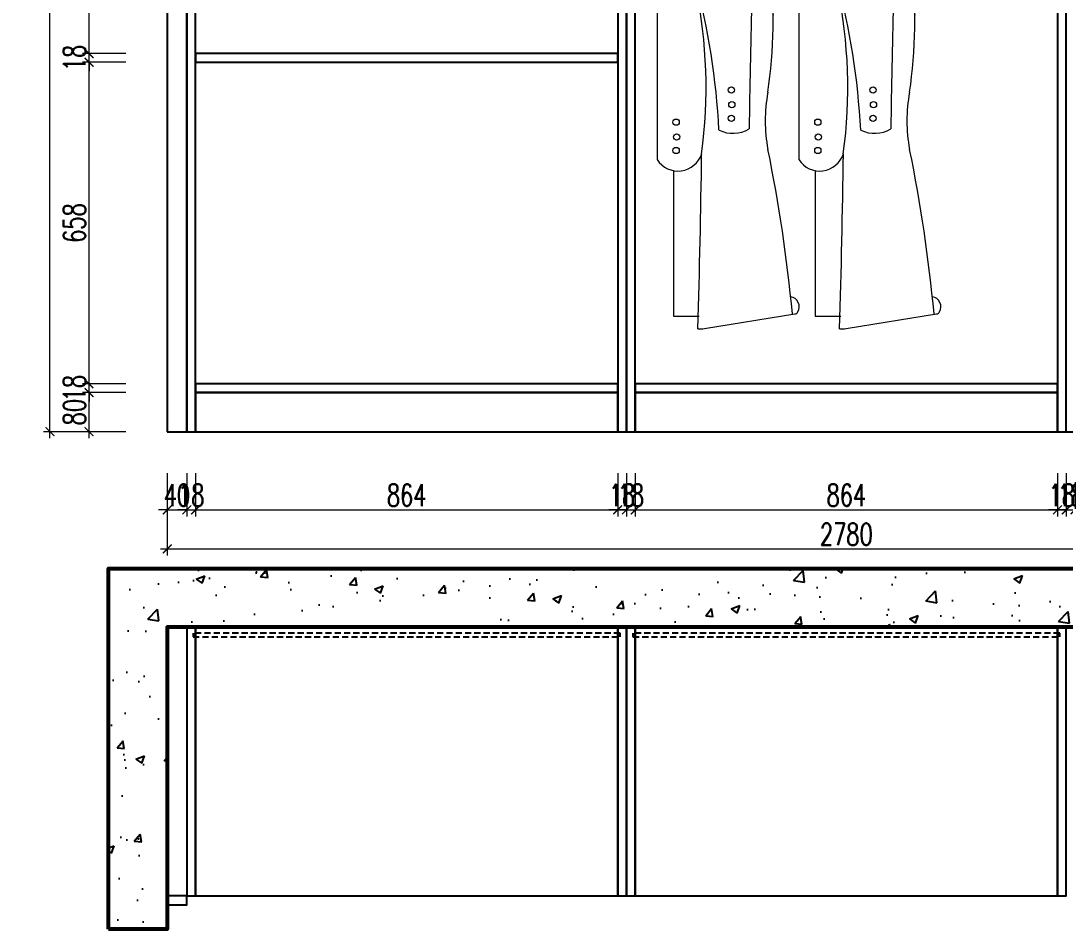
# Model space of a CAD drawing. Header units: millimetres. Extents: x 88614 to 92812, y -26267 to -19461.
# Drawn here: x 88614 to 90751, y -23178 to -21320 of the extents above; entities that cross this region are included whole.
import ezdxf

# ---------------------------------------------------------------- set-up
doc = ezdxf.new("R2010")
doc.units = ezdxf.units.MM
doc.header["$LTSCALE"] = 2
doc.linetypes.add('HIDDEN', pattern=[9.525, 6.35, -3.175])
for name, color, linetype in [('0-标注', 7, 'Continuous'), ('TEXT', 2, 'Continuous'), ('墙体填充', 8, 'Continuous'), ('文字', 255, 'Continuous'), ('柜体', 7, 'Continuous'), ('柜体结构', 255, 'Continuous'), ('柜体虚线', 8, 'HIDDEN'), ('衣杆', 7, 'Continuous')]:
    doc.layers.add(name, color=color, linetype=linetype)
doc.layers.add('墙体', color=3, linetype='Continuous', lineweight=53)
doc.styles.add('DIMTEXT', font='simplex.shx', dxfattribs={"width": 0.7, "bigfont": 'gbcbig.shx'})
doc.dimstyles.new('雷神标注', dxfattribs={"dimscale": 15, "dimtxt": 3, "dimasz": 1.2, "dimexe": 0.9, "dimexo": 1, "dimgap": 0.5, "dimtad": 1, "dimdec": 0, "dimzin": 13, "dimdsep": 46, "dimtxsty": 'DIMTEXT', "dimblk1": 'ARCHTICK', "dimblk2": 'ARCHTICK', "dimsah": 1, "dimcen": 2, "dimdle": 0.9, "dimclrd": 1, "dimclre": 1, "dimclrt": 1, "dimadec": 1, "dimazin": 0, "dimtfac": 1, "dimtdec": 0, "dimtix": 1, "dimtmove": 1, "dimatfit": 3, "dimfxl": 5, "dimfxlon": 1, "dimtolj": 1, "dimtzin": 13, "dimlwd": 5, "dimlwe": 5, "dimarcsym": 0})

# ---------------------------------------------------------------- blocks, each defined once
blk = doc.blocks.new('抖音-公众号【设计行】全屋定制动态块189')
at = {"color": 8, "lineweight": 5}
for p, q in [((54.4, 1103.4), (37.5, 1103.4)), ((37.5, 1103.4), (37.5, 1077.6)), ((38.4, 1103.4), (38.4, 1077.6)), ((41, 1103.4), (41, 1077.6)), ((42, 1103.4), (42, 1077.6)), ((45.6, 1103.4), (45.6, 1077.6)), ((49.1, 1103.4), (49.1, 1077.6)), ((52.7, 1103.4), (52.7, 1077.6)), ((54.4, 1077.6), (54.4, 1103.4)), ((171.1, 1099.1), (157, 1099.1)), ((157, 1099.1), (157, 1061.8)), ((157.8, 1099.1), (157.8, 1061.8)), ((160, 1099.1), (160, 1061.8)), ((160.8, 1099.1), (160.8, 1061.8)), ((163.8, 1099.1), (163.8, 1061.8)), ((166.7, 1099.1), (166.7, 1061.8)), ((169.7, 1099.1), (169.7, 1061.8)), ((171.1, 1061.8), (171.1, 1099.1)), ((37.5, 1077.6), (54.4, 1077.6)), ((157, 1061.8), (171.1, 1061.8)), ((0, 944.2), (0, 346.1)), ((33.3, 323.5), (33.3, 25.5)), ((33.3, 25.5), (86.1, 25.5)), ((97, 0.2), (282, 30.3))]:
    blk.add_line(p, q, dxfattribs=at)
for centre in [(151.9, 488.7), (152.8, 458.4), (38.8, 422.7), (151.9, 430.7), (39.7, 392.4), (38.8, 364.7)]:
    blk.add_circle(centre, 6.44, dxfattribs=at)
for centre, radius, start, end in [((44.5, 1138.2), 11.8, 339.7124, 234.4553), ((44.5, 1138.2), 8.18, 339.7124, 236.7185), ((161.9, 1133.9), 11.8, 339.7124, 234.4553), ((161.9, 1133.9), 8.18, 339.7124, 236.7185), ((14.4, 1107.1), 31.7, 353.4326, 42.8512), ((14.4, 1107.1), 35.3, 353.4326, 43.5147), ((131.8, 1102.8), 31.7, 353.4326, 42.8512), ((131.8, 1102.8), 35.3, 353.4326, 43.5147), ((229.8, 959.1), 230.3, 146.0319, 183.6976), ((-7, 991.9), 114.8, 346.9591, 58.5217), ((-17.8, 1006.5), 100.1, 3.913, 45.0761), ((217.4, 971.9), 109.8, 123.3459, 175.3986), ((-84.5, 986.8), 247.9, 357.3653, 14.9195), ((94.5, 989.3), 108.8, 353.21, 45.2244), ((51.8, 962.8), 58.9, 17.776, 151.576), ((58.3, 941.9), 60.8, 40.0107, 163.5085), ((739.8, 770.3), 664.4, 162.8666, 186.268), ((142.6, 912.1), 66.6, 31.9091, 130.5677), ((1509.7, 1032.6), 1308.4, 182.46, 192.6471), ((142.6, 883.8), 66.6, 31.9091, 137.4098), ((93023.2, -1352.7), 92851.9, 178.598056, 178.912849), ((608.5, 745.3), 385.1, 171.2694, 195.65), ((-936.5, 643.1), 1174.1, 352.2031, 5.0364), ((-1327.8, 332.7), 1456.2, 2.9048, 15.1764), ((-912.2, 493.4), 1012.3, 352.3109, 11.6437), ((528, 425.4), 306.9, 169.0292, 190.9708), ((155, 464), 64.2, 243.7017, 301.0489), ((-2841.1, -259.7), 3131.2, 5.3149, 11.5458), ((42.8, 373.2), 50.6, 212.3425, 342.5364), ((-21597.5, 642.5), 21690.4, 358.30255, 359.24843), ((270.5, 45.2), 20.2, 329.0781, 82.1409), ((282, 36.3), 6, 270, 345.1666), ((89.7, 38.2), 38.7, 260.6717, 281.0086)]:
    blk.add_arc(centre, radius, start, end, dxfattribs=at)
blk = doc.blocks.new('*U8')
at = {"layer": 'TEXT', "color": 2}
for points in [[(20, 35), (20, 70), (0, 70), (0, 0), (10, 0), (20, 20)], [(844, 35), (844, 70), (864, 70), (864, 0), (854, 0), (844, 20)]]:
    blk.add_lwpolyline(points, dxfattribs=at)
blk.add_lwpolyline([(20, 20), (844, 20), (844, 50), (20, 50)], close=True, dxfattribs=at)
at = {"lineweight": 5}
for p in [(44.8, -1095.2), (334.8, -1095.2)]:
    blk.add_blockref('抖音-公众号【设计行】全屋定制动态块189', p, dxfattribs=at)
blk = doc.blocks.new('_ARCHTICK')
at = {"color": 0, "linetype": 'ByBlock', "const_width": 0.15}
blk.add_lwpolyline([(-0.5, -0.5), (0.5, 0.5)], dxfattribs=at)
blk = doc.blocks.new('*D9')
at = {"layer": '0-标注', "color": 1, "lineweight": 5, "transparency": 16777216}
for p, q in [((88913.5, -22245.5), (88913.5, -22334)), ((88953.5, -22245.5), (88953.5, -22334)), ((88913.5, -22320.5), (88895.5, -22320.5)), ((88913.5, -22320.5), (88953.5, -22320.5)), ((88953.5, -22320.5), (88971.5, -22320.5))]:
    blk.add_line(p, q, dxfattribs=at)
at = {"layer": 'Defpoints', "color": 0, "transparency": 16777216}
for p in [(88913.5, -22160.5), (88953.5, -22160.5), (88953.5, -22320.5)]:
    blk.add_point(p, dxfattribs=at)
at = {"layer": '0-标注', "color": 1, "lineweight": 5, "transparency": 16777216, "xscale": 17.99999999999999, "yscale": 17.99999999999999, "zscale": 17.99999999999999}
blk.add_blockref('_ARCHTICK', (88913.5, -22320.5), dxfattribs=at)
at = {"layer": '0-标注', "color": 1, "lineweight": 5, "transparency": 16777216, "xscale": 17.99999999999999, "yscale": 17.99999999999999, "zscale": 17.99999999999999, "rotation": 180}
blk.add_blockref('_ARCHTICK', (88953.5, -22320.5), dxfattribs=at)
at = {"layer": '0-标注', "color": 1, "transparency": 16777216, "insert": (88933.5, -22290.5), "char_height": 45, "attachment_point": 5, "style": 'DIMTEXT'}
blk.add_mtext('\\A1;40', dxfattribs=at)
blk = doc.blocks.new('*D10')
at = {"layer": '0-标注', "color": 1, "lineweight": 5, "transparency": 16777216}
for p, q in [((88953.5, -22245.5), (88953.5, -22334)), ((88971.5, -22245.5), (88971.5, -22334)), ((88953.5, -22320.5), (88935.5, -22320.5)), ((88953.5, -22320.5), (88971.5, -22320.5)), ((88971.5, -22320.5), (88989.5, -22320.5))]:
    blk.add_line(p, q, dxfattribs=at)
at = {"layer": 'Defpoints', "color": 0, "transparency": 16777216}
for p in [(88953.5, -22160.5), (88971.5, -22160.5), (88971.5, -22320.5)]:
    blk.add_point(p, dxfattribs=at)
at = {"layer": '0-标注', "color": 1, "lineweight": 5, "transparency": 16777216, "xscale": 17.99999999999999, "yscale": 17.99999999999999, "zscale": 17.99999999999999}
blk.add_blockref('_ARCHTICK', (88953.5, -22320.5), dxfattribs=at)
at = {"layer": '0-标注', "color": 1, "lineweight": 5, "transparency": 16777216, "xscale": 17.99999999999999, "yscale": 17.99999999999999, "zscale": 17.99999999999999, "rotation": 180}
blk.add_blockref('_ARCHTICK', (88971.5, -22320.5), dxfattribs=at)
at = {"layer": '0-标注', "color": 1, "transparency": 16777216, "insert": (88962.5, -22290.5), "char_height": 45, "attachment_point": 5, "style": 'DIMTEXT'}
blk.add_mtext('\\A1;18', dxfattribs=at)
blk = doc.blocks.new('*D11')
at = {"layer": '0-标注', "color": 1, "lineweight": 5, "transparency": 16777216}
for p, q in [((88971.5, -22245.5), (88971.5, -22334)), ((89835.5, -22245.5), (89835.5, -22334)), ((88958, -22320.5), (89849, -22320.5))]:
    blk.add_line(p, q, dxfattribs=at)
at = {"layer": 'Defpoints', "color": 0, "transparency": 16777216}
for p in [(88971.5, -22160.5), (89835.5, -22160.5), (89835.5, -22320.5)]:
    blk.add_point(p, dxfattribs=at)
at = {"layer": '0-标注', "color": 1, "lineweight": 5, "transparency": 16777216, "xscale": 17.99999999999999, "yscale": 17.99999999999999, "zscale": 17.99999999999999, "rotation": 180}
blk.add_blockref('_ARCHTICK', (88971.5, -22320.5), dxfattribs=at)
at = {"layer": '0-标注', "color": 1, "lineweight": 5, "transparency": 16777216, "xscale": 17.99999999999999, "yscale": 17.99999999999999, "zscale": 17.99999999999999}
blk.add_blockref('_ARCHTICK', (89835.5, -22320.5), dxfattribs=at)
at = {"layer": '0-标注', "color": 1, "transparency": 16777216, "insert": (89403.5, -22290.5), "char_height": 45, "attachment_point": 5, "style": 'DIMTEXT'}
blk.add_mtext('\\A1;864', dxfattribs=at)
blk = doc.blocks.new('*D12')
at = {"layer": '0-标注', "color": 1, "lineweight": 5, "transparency": 16777216}
for p, q in [((89835.5, -22245.5), (89835.5, -22334)), ((89853.5, -22245.5), (89853.5, -22334)), ((89835.5, -22320.5), (89817.5, -22320.5)), ((89835.5, -22320.5), (89853.5, -22320.5)), ((89853.5, -22320.5), (89871.5, -22320.5))]:
    blk.add_line(p, q, dxfattribs=at)
at = {"layer": 'Defpoints', "color": 0, "transparency": 16777216}
for p in [(89835.5, -22160.5), (89853.5, -22160.5), (89853.5, -22320.5)]:
    blk.add_point(p, dxfattribs=at)
at = {"layer": '0-标注', "color": 1, "lineweight": 5, "transparency": 16777216, "xscale": 17.99999999999999, "yscale": 17.99999999999999, "zscale": 17.99999999999999}
blk.add_blockref('_ARCHTICK', (89835.5, -22320.5), dxfattribs=at)
at = {"layer": '0-标注', "color": 1, "lineweight": 5, "transparency": 16777216, "xscale": 17.99999999999999, "yscale": 17.99999999999999, "zscale": 17.99999999999999, "rotation": 180}
blk.add_blockref('_ARCHTICK', (89853.5, -22320.5), dxfattribs=at)
at = {"layer": '0-标注', "color": 1, "transparency": 16777216, "insert": (89844.5, -22290.5), "char_height": 45, "attachment_point": 5, "style": 'DIMTEXT'}
blk.add_mtext('\\A1;18', dxfattribs=at)
blk = doc.blocks.new('*D13')
at = {"layer": '0-标注', "color": 1, "lineweight": 5, "transparency": 16777216}
for p, q in [((89853.5, -22245.5), (89853.5, -22334)), ((89871.5, -22245.5), (89871.5, -22334)), ((89853.5, -22320.5), (89835.5, -22320.5)), ((89853.5, -22320.5), (89871.5, -22320.5)), ((89871.5, -22320.5), (89889.5, -22320.5))]:
    blk.add_line(p, q, dxfattribs=at)
at = {"layer": 'Defpoints', "color": 0, "transparency": 16777216}
for p in [(89853.5, -22160.5), (89871.5, -22160.5), (89871.5, -22320.5)]:
    blk.add_point(p, dxfattribs=at)
at = {"layer": '0-标注', "color": 1, "lineweight": 5, "transparency": 16777216, "xscale": 17.99999999999999, "yscale": 17.99999999999999, "zscale": 17.99999999999999}
blk.add_blockref('_ARCHTICK', (89853.5, -22320.5), dxfattribs=at)
at = {"layer": '0-标注', "color": 1, "lineweight": 5, "transparency": 16777216, "xscale": 17.99999999999999, "yscale": 17.99999999999999, "zscale": 17.99999999999999, "rotation": 180}
blk.add_blockref('_ARCHTICK', (89871.5, -22320.5), dxfattribs=at)
at = {"layer": '0-标注', "color": 1, "transparency": 16777216, "insert": (89862.5, -22290.5), "char_height": 45, "attachment_point": 5, "style": 'DIMTEXT'}
blk.add_mtext('\\A1;18', dxfattribs=at)
blk = doc.blocks.new('*D14')
at = {"layer": '0-标注', "color": 1, "lineweight": 5, "transparency": 16777216}
for p, q in [((89871.5, -22245.5), (89871.5, -22334)), ((90735.5, -22245.5), (90735.5, -22334)), ((89858, -22320.5), (90749, -22320.5))]:
    blk.add_line(p, q, dxfattribs=at)
at = {"layer": 'Defpoints', "color": 0, "transparency": 16777216}
for p in [(89871.5, -22160.5), (90735.5, -22160.5), (90735.5, -22320.5)]:
    blk.add_point(p, dxfattribs=at)
at = {"layer": '0-标注', "color": 1, "lineweight": 5, "transparency": 16777216, "xscale": 17.99999999999999, "yscale": 17.99999999999999, "zscale": 17.99999999999999, "rotation": 180}
blk.add_blockref('_ARCHTICK', (89871.5, -22320.5), dxfattribs=at)
at = {"layer": '0-标注', "color": 1, "lineweight": 5, "transparency": 16777216, "xscale": 17.99999999999999, "yscale": 17.99999999999999, "zscale": 17.99999999999999}
blk.add_blockref('_ARCHTICK', (90735.5, -22320.5), dxfattribs=at)
at = {"layer": '0-标注', "color": 1, "transparency": 16777216, "insert": (90303.5, -22290.5), "char_height": 45, "attachment_point": 5, "style": 'DIMTEXT'}
blk.add_mtext('\\A1;864', dxfattribs=at)
blk = doc.blocks.new('*D15')
at = {"layer": '0-标注', "color": 1, "lineweight": 5, "transparency": 16777216}
for p, q in [((90735.5, -22245.5), (90735.5, -22334)), ((90753.5, -22245.5), (90753.5, -22334)), ((90735.5, -22320.5), (90717.5, -22320.5)), ((90735.5, -22320.5), (90753.5, -22320.5)), ((90753.5, -22320.5), (90771.5, -22320.5))]:
    blk.add_line(p, q, dxfattribs=at)
at = {"layer": 'Defpoints', "color": 0, "transparency": 16777216}
for p in [(90735.5, -22160.5), (90753.5, -22160.5), (90753.5, -22320.5)]:
    blk.add_point(p, dxfattribs=at)
at = {"layer": '0-标注', "color": 1, "lineweight": 5, "transparency": 16777216, "xscale": 17.99999999999999, "yscale": 17.99999999999999, "zscale": 17.99999999999999}
blk.add_blockref('_ARCHTICK', (90735.5, -22320.5), dxfattribs=at)
at = {"layer": '0-标注', "color": 1, "lineweight": 5, "transparency": 16777216, "xscale": 17.99999999999999, "yscale": 17.99999999999999, "zscale": 17.99999999999999, "rotation": 180}
blk.add_blockref('_ARCHTICK', (90753.5, -22320.5), dxfattribs=at)
at = {"layer": '0-标注', "color": 1, "transparency": 16777216, "insert": (90744.5, -22290.5), "char_height": 45, "attachment_point": 5, "style": 'DIMTEXT'}
blk.add_mtext('\\A1;18', dxfattribs=at)
blk = doc.blocks.new('*D16')
at = {"layer": '0-标注', "color": 1, "lineweight": 5, "transparency": 16777216}
for p, q in [((90753.5, -22245.5), (90753.5, -22334)), ((90771.5, -22245.5), (90771.5, -22334)), ((90753.5, -22320.5), (90735.5, -22320.5)), ((90753.5, -22320.5), (90771.5, -22320.5)), ((90771.5, -22320.5), (90789.5, -22320.5))]:
    blk.add_line(p, q, dxfattribs=at)
at = {"layer": 'Defpoints', "color": 0, "transparency": 16777216}
for p in [(90753.5, -22160.5), (90771.5, -22160.5), (90771.5, -22320.5)]:
    blk.add_point(p, dxfattribs=at)
at = {"layer": '0-标注', "color": 1, "lineweight": 5, "transparency": 16777216, "xscale": 17.99999999999999, "yscale": 17.99999999999999, "zscale": 17.99999999999999}
blk.add_blockref('_ARCHTICK', (90753.5, -22320.5), dxfattribs=at)
at = {"layer": '0-标注', "color": 1, "lineweight": 5, "transparency": 16777216, "xscale": 17.99999999999999, "yscale": 17.99999999999999, "zscale": 17.99999999999999, "rotation": 180}
blk.add_blockref('_ARCHTICK', (90771.5, -22320.5), dxfattribs=at)
at = {"layer": '0-标注', "color": 1, "transparency": 16777216, "insert": (90762.5, -22290.5), "char_height": 45, "attachment_point": 5, "style": 'DIMTEXT'}
blk.add_mtext('\\A1;18', dxfattribs=at)
blk = doc.blocks.new('*D20')
at = {"layer": '0-标注', "color": 1, "lineweight": 5, "transparency": 16777216}
for p, q in [((88913.5, -22325.5), (88913.5, -22414)), ((91693.5, -22325.5), (91693.5, -22414)), ((88900, -22400.5), (91707, -22400.5))]:
    blk.add_line(p, q, dxfattribs=at)
at = {"layer": 'Defpoints', "color": 0, "transparency": 16777216}
for p in [(88913.5, -22160.5), (91693.5, -22160.5), (91693.5, -22400.5)]:
    blk.add_point(p, dxfattribs=at)
at = {"layer": '0-标注', "color": 1, "lineweight": 5, "transparency": 16777216, "xscale": 17.99999999999999, "yscale": 17.99999999999999, "zscale": 17.99999999999999, "rotation": 180}
blk.add_blockref('_ARCHTICK', (88913.5, -22400.5), dxfattribs=at)
at = {"layer": '0-标注', "color": 1, "lineweight": 5, "transparency": 16777216, "xscale": 17.99999999999999, "yscale": 17.99999999999999, "zscale": 17.99999999999999}
blk.add_blockref('_ARCHTICK', (91693.5, -22400.5), dxfattribs=at)
at = {"layer": '0-标注', "color": 1, "transparency": 16777216, "insert": (90303.5, -22370.5), "char_height": 45, "attachment_point": 5, "style": 'DIMTEXT'}
blk.add_mtext('\\A1;2780', dxfattribs=at)
blk = doc.blocks.new('*D21')
at = {"layer": '0-标注', "color": 1, "lineweight": 5, "transparency": 16777216}
for p, q in [((88753.5, -22174), (88753.5, -22067)), ((88828.5, -22080.5), (88740, -22080.5)), ((88828.5, -22160.5), (88740, -22160.5))]:
    blk.add_line(p, q, dxfattribs=at)
at = {"layer": 'Defpoints', "color": 0, "transparency": 16777216}
for p in [(88753.5, -22080.5), (88913.5, -22080.5), (88913.5, -22160.5)]:
    blk.add_point(p, dxfattribs=at)
at = {"layer": '0-标注', "color": 1, "lineweight": 5, "transparency": 16777216, "xscale": 17.99999999999999, "yscale": 17.99999999999999, "zscale": 17.99999999999999}
for p, rotation in [((88753.5, -22080.5), 90), ((88753.5, -22160.5), 270)]:
    blk.add_blockref('_ARCHTICK', p, dxfattribs=dict(at, rotation=rotation))
at = {"layer": '0-标注', "color": 1, "transparency": 16777216, "insert": (88723.5, -22120.5), "char_height": 45, "attachment_point": 5, "rotation": 90, "style": 'DIMTEXT'}
blk.add_mtext('\\A1;80', dxfattribs=at)
blk = doc.blocks.new('*D22')
at = {"layer": '0-标注', "color": 1, "lineweight": 5, "transparency": 16777216}
for p, q in [((88753.5, -22062.5), (88753.5, -22044.5)), ((88828.5, -22062.5), (88740, -22062.5)), ((88753.5, -22080.5), (88753.5, -22062.5)), ((88828.5, -22080.5), (88740, -22080.5)), ((88753.5, -22080.5), (88753.5, -22098.5))]:
    blk.add_line(p, q, dxfattribs=at)
at = {"layer": 'Defpoints', "color": 0, "transparency": 16777216}
for p in [(88753.5, -22062.5), (88913.5, -22062.5), (88913.5, -22080.5)]:
    blk.add_point(p, dxfattribs=at)
at = {"layer": '0-标注', "color": 1, "lineweight": 5, "transparency": 16777216, "xscale": 17.99999999999999, "yscale": 17.99999999999999, "zscale": 17.99999999999999}
for p, rotation in [((88753.5, -22062.5), 270), ((88753.5, -22080.5), 90)]:
    blk.add_blockref('_ARCHTICK', p, dxfattribs=dict(at, rotation=rotation))
at = {"layer": '0-标注', "color": 1, "transparency": 16777216, "insert": (88723.5, -22071.5), "char_height": 45, "attachment_point": 5, "rotation": 90, "style": 'DIMTEXT'}
blk.add_mtext('\\A1;18', dxfattribs=at)
blk = doc.blocks.new('*D23')
at = {"layer": '0-标注', "color": 1, "lineweight": 5, "transparency": 16777216}
for p, q in [((88753.5, -22076), (88753.5, -21391)), ((88828.5, -21404.5), (88740, -21404.5)), ((88828.5, -22062.5), (88740, -22062.5))]:
    blk.add_line(p, q, dxfattribs=at)
at = {"layer": 'Defpoints', "color": 0, "transparency": 16777216}
for p in [(88753.5, -21404.5), (88913.5, -21404.5), (88913.5, -22062.5)]:
    blk.add_point(p, dxfattribs=at)
at = {"layer": '0-标注', "color": 1, "lineweight": 5, "transparency": 16777216, "xscale": 17.99999999999999, "yscale": 17.99999999999999, "zscale": 17.99999999999999}
for p, rotation in [((88753.5, -21404.5), 90), ((88753.5, -22062.5), 270)]:
    blk.add_blockref('_ARCHTICK', p, dxfattribs=dict(at, rotation=rotation))
at = {"layer": '0-标注', "color": 1, "transparency": 16777216, "insert": (88723.5, -21733.5), "char_height": 45, "attachment_point": 5, "rotation": 90, "style": 'DIMTEXT'}
blk.add_mtext('\\A1;658', dxfattribs=at)
blk = doc.blocks.new('*D24')
at = {"layer": '0-标注', "color": 1, "lineweight": 5, "transparency": 16777216}
for p, q in [((88753.5, -21386.5), (88753.5, -21368.5)), ((88828.5, -21386.5), (88740, -21386.5)), ((88753.5, -21404.5), (88753.5, -21386.5)), ((88828.5, -21404.5), (88740, -21404.5)), ((88753.5, -21404.5), (88753.5, -21422.5))]:
    blk.add_line(p, q, dxfattribs=at)
at = {"layer": 'Defpoints', "color": 0, "transparency": 16777216}
for p in [(88753.5, -21386.5), (88913.5, -21386.5), (88913.5, -21404.5)]:
    blk.add_point(p, dxfattribs=at)
at = {"layer": '0-标注', "color": 1, "lineweight": 5, "transparency": 16777216, "xscale": 17.99999999999999, "yscale": 17.99999999999999, "zscale": 17.99999999999999}
for p, rotation in [((88753.5, -21386.5), 270), ((88753.5, -21404.5), 90)]:
    blk.add_blockref('_ARCHTICK', p, dxfattribs=dict(at, rotation=rotation))
at = {"layer": '0-标注', "color": 1, "transparency": 16777216, "insert": (88723.5, -21395.5), "char_height": 45, "attachment_point": 5, "rotation": 90, "style": 'DIMTEXT'}
blk.add_mtext('\\A1;18', dxfattribs=at)
blk = doc.blocks.new('*D25')
at = {"layer": '0-标注', "color": 1, "lineweight": 5, "transparency": 16777216}
for p, q in [((88828.5, -21114.3), (88740, -21114.3)), ((88753.5, -21400), (88753.5, -21100.8)), ((88828.5, -21386.5), (88740, -21386.5))]:
    blk.add_line(p, q, dxfattribs=at)
at = {"layer": 'Defpoints', "color": 0, "transparency": 16777216}
for p in [(88753.5, -21114.3), (88913.5, -21114.3), (88913.5, -21386.5)]:
    blk.add_point(p, dxfattribs=at)
at = {"layer": '0-标注', "color": 1, "lineweight": 5, "transparency": 16777216, "xscale": 17.99999999999999, "yscale": 17.99999999999999, "zscale": 17.99999999999999}
for p, rotation in [((88753.5, -21114.3), 90), ((88753.5, -21386.5), 270)]:
    blk.add_blockref('_ARCHTICK', p, dxfattribs=dict(at, rotation=rotation))
at = {"layer": '0-标注', "color": 1, "transparency": 16777216, "insert": (88723.5, -21250.4), "char_height": 45, "attachment_point": 5, "rotation": 90, "style": 'DIMTEXT'}
blk.add_mtext('\\A1;272', dxfattribs=at)
blk = doc.blocks.new('*D32')
at = {"layer": '0-标注', "color": 1, "lineweight": 5, "transparency": 16777216}
for p, q in [((88673.5, -22174), (88673.5, -19747)), ((88748.5, -19760.5), (88660, -19760.5)), ((88748.5, -22160.5), (88660, -22160.5))]:
    blk.add_line(p, q, dxfattribs=at)
at = {"layer": 'Defpoints', "color": 0, "transparency": 16777216}
for p in [(88673.5, -19760.5), (88913.5, -19760.5), (88913.5, -22160.5)]:
    blk.add_point(p, dxfattribs=at)
at = {"layer": '0-标注', "color": 1, "lineweight": 5, "transparency": 16777216, "xscale": 17.99999999999999, "yscale": 17.99999999999999, "zscale": 17.99999999999999}
for p, rotation in [((88673.5, -19760.5), 90), ((88673.5, -22160.5), 270)]:
    blk.add_blockref('_ARCHTICK', p, dxfattribs=dict(at, rotation=rotation))
at = {"layer": '0-标注', "color": 1, "transparency": 16777216, "insert": (88643.5, -20960.5), "char_height": 45, "attachment_point": 5, "rotation": 90, "style": 'DIMTEXT'}
blk.add_mtext('\\A1;2400', dxfattribs=at)

msp = doc.modelspace()

# ---------------------------------------------------------------- hatches: boundary and pattern name
at = {"layer": '墙体填充'}
h = msp.add_hatch(dxfattribs=at)
h.set_pattern_fill('AR-CONC', color=256, style=0)
h.paths.add_polyline_path([(88793.5, -23178.5), (88793.5, -22440.5), (91813.5, -22440.5), (91813.5, -23178.5), (91693.5, -23178.5), (91693.5, -22560.5), (88913.5, -22560.5), (88913.5, -23178.5)], flags=0)

# ---------------------------------------------------------------- linework, layer by layer
at = {"layer": '墙体'}
msp.add_lwpolyline([(88793.5, -23178.5), (88793.5, -22440.5), (91813.5, -22440.5), (91813.5, -23178.5), (91693.5, -23178.5), (91693.5, -22560.5), (88913.5, -22560.5), (88913.5, -23178.5)], close=True, dxfattribs=at)
at = {"layer": '文字'}
msp.add_lwpolyline([(88913.5, -22160.5), (91693.5, -22160.5), (91693.5, -19760.5), (88913.5, -19760.5)], close=True, dxfattribs=at)
at = {"layer": '柜体'}
msp.add_line((88953.5, -22160.5), (88953.5, -19760.5), dxfattribs=at)
at = {"layer": '柜体结构'}
for points in [[(88953.5, -22160.5), (88971.5, -22160.5), (88971.5, -19800.5), (88953.5, -19800.5)], [(89835.5, -22160.5), (89853.5, -22160.5), (89853.5, -19800.5), (89835.5, -19800.5)], [(89853.5, -22160.5), (89871.5, -22160.5), (89871.5, -19800.5), (89853.5, -19800.5)], [(90735.5, -22160.5), (90753.5, -22160.5), (90753.5, -19800.5), (90735.5, -19800.5)], [(88971.5, -21404.5), (89835.5, -21404.5), (89835.5, -21386.5), (88971.5, -21386.5)], [(88971.5, -22080.5), (89835.5, -22080.5), (89835.5, -22062.5), (88971.5, -22062.5)], [(89871.5, -22080.5), (90735.5, -22080.5), (90735.5, -22062.5), (89871.5, -22062.5)], [(88971.5, -22160.5), (89835.5, -22160.5), (89835.5, -22080.5), (88971.5, -22080.5)], [(89871.5, -22160.5), (90735.5, -22160.5), (90735.5, -22080.5), (89871.5, -22080.5)], [(88953.5, -23110.5), (88971.5, -23110.5), (88971.5, -22560.5), (88953.5, -22560.5)], [(88971.5, -23110.5), (89835.5, -23110.5), (89835.5, -22560.5), (88971.5, -22560.5)], [(89835.5, -23110.5), (89853.5, -23110.5), (89853.5, -22560.5), (89835.5, -22560.5)], [(89853.5, -23110.5), (89871.5, -23110.5), (89871.5, -22560.5), (89853.5, -22560.5)], [(89871.5, -23110.5), (90735.5, -23110.5), (90735.5, -22560.5), (89871.5, -22560.5)], [(90735.5, -23110.5), (90753.5, -23110.5), (90753.5, -22560.5), (90735.5, -22560.5)], [(88913.5, -23128.5), (88953.5, -23128.5), (88953.5, -23110.5), (88913.5, -23110.5)]]:
    msp.add_lwpolyline(points, close=True, dxfattribs=at)
at = {"layer": '柜体结构', "elevation": -512}
for points in [[(88971.5, -22160.5), (89835.5, -22160.5), (89835.5, -22080.5), (88971.5, -22080.5)], [(89871.5, -22160.5), (90735.5, -22160.5), (90735.5, -22080.5), (89871.5, -22080.5)]]:
    msp.add_lwpolyline(points, close=True, dxfattribs=at)
at = {"layer": '柜体虚线'}
for points in [[(88966.5, -22580.5), (89840.5, -22580.5), (89840.5, -22572.5), (88966.5, -22572.5)], [(89866.5, -22580.5), (90740.5, -22580.5), (90740.5, -22572.5), (89866.5, -22572.5)]]:
    msp.add_lwpolyline(points, close=True, dxfattribs=at)

# ---------------------------------------------------------------- block references
at = {"layer": '衣杆'}
msp.add_blockref('*U8', (89871.5, -20854.5), dxfattribs=at)

# ---------------------------------------------------------------- dimensions: what is measured, and where the dimension line sits
at = {"layer": '0-标注'}
for p1, p2, distance, picture, middle in [((88913.5, -22160.5), (88913.5, -19760.5), 240, '*D32', (88643.5, -20960.5)), ((88913.5, -21386.5), (88913.5, -21114.3), 160, '*D25', (88723.5, -21250.4)), ((88913.5, -21404.5), (88913.5, -21386.5), 160, '*D24', (88723.5, -21395.5)), ((88913.5, -22062.5), (88913.5, -21404.5), 160, '*D23', (88723.5, -21733.5)), ((88913.5, -22080.5), (88913.5, -22062.5), 160, '*D22', (88723.5, -22071.5)), ((88913.5, -22160.5), (88913.5, -22080.5), 160, '*D21', (88723.5, -22120.5)), ((88913.5, -22160.5), (88953.5, -22160.5), -160, '*D9', (88933.5, -22290.5)), ((88913.5, -22160.5), (91693.5, -22160.5), -240, '*D20', (90303.5, -22370.5)), ((88953.5, -22160.5), (88971.5, -22160.5), -160, '*D10', (88962.5, -22290.5)), ((88971.5, -22160.5), (89835.5, -22160.5), -160, '*D11', (89403.5, -22290.5)), ((89835.5, -22160.5), (89853.5, -22160.5), -160, '*D12', (89844.5, -22290.5)), ((89853.5, -22160.5), (89871.5, -22160.5), -160, '*D13', (89862.5, -22290.5)), ((89871.5, -22160.5), (90735.5, -22160.5), -160, '*D14', (90303.5, -22290.5)), ((90735.5, -22160.5), (90753.5, -22160.5), -160, '*D15', (90744.5, -22290.5)), ((90753.5, -22160.5), (90771.5, -22160.5), -160, '*D16', (90762.5, -22290.5))]:
    dim = msp.add_aligned_dim(p1=p1, p2=p2, distance=distance, dimstyle='雷神标注', dxfattribs=at)
    dim.commit()
    dim.dimension.update_dxf_attribs({"geometry": picture, "text_midpoint": middle})

doc.saveas('drawing.dxf')
